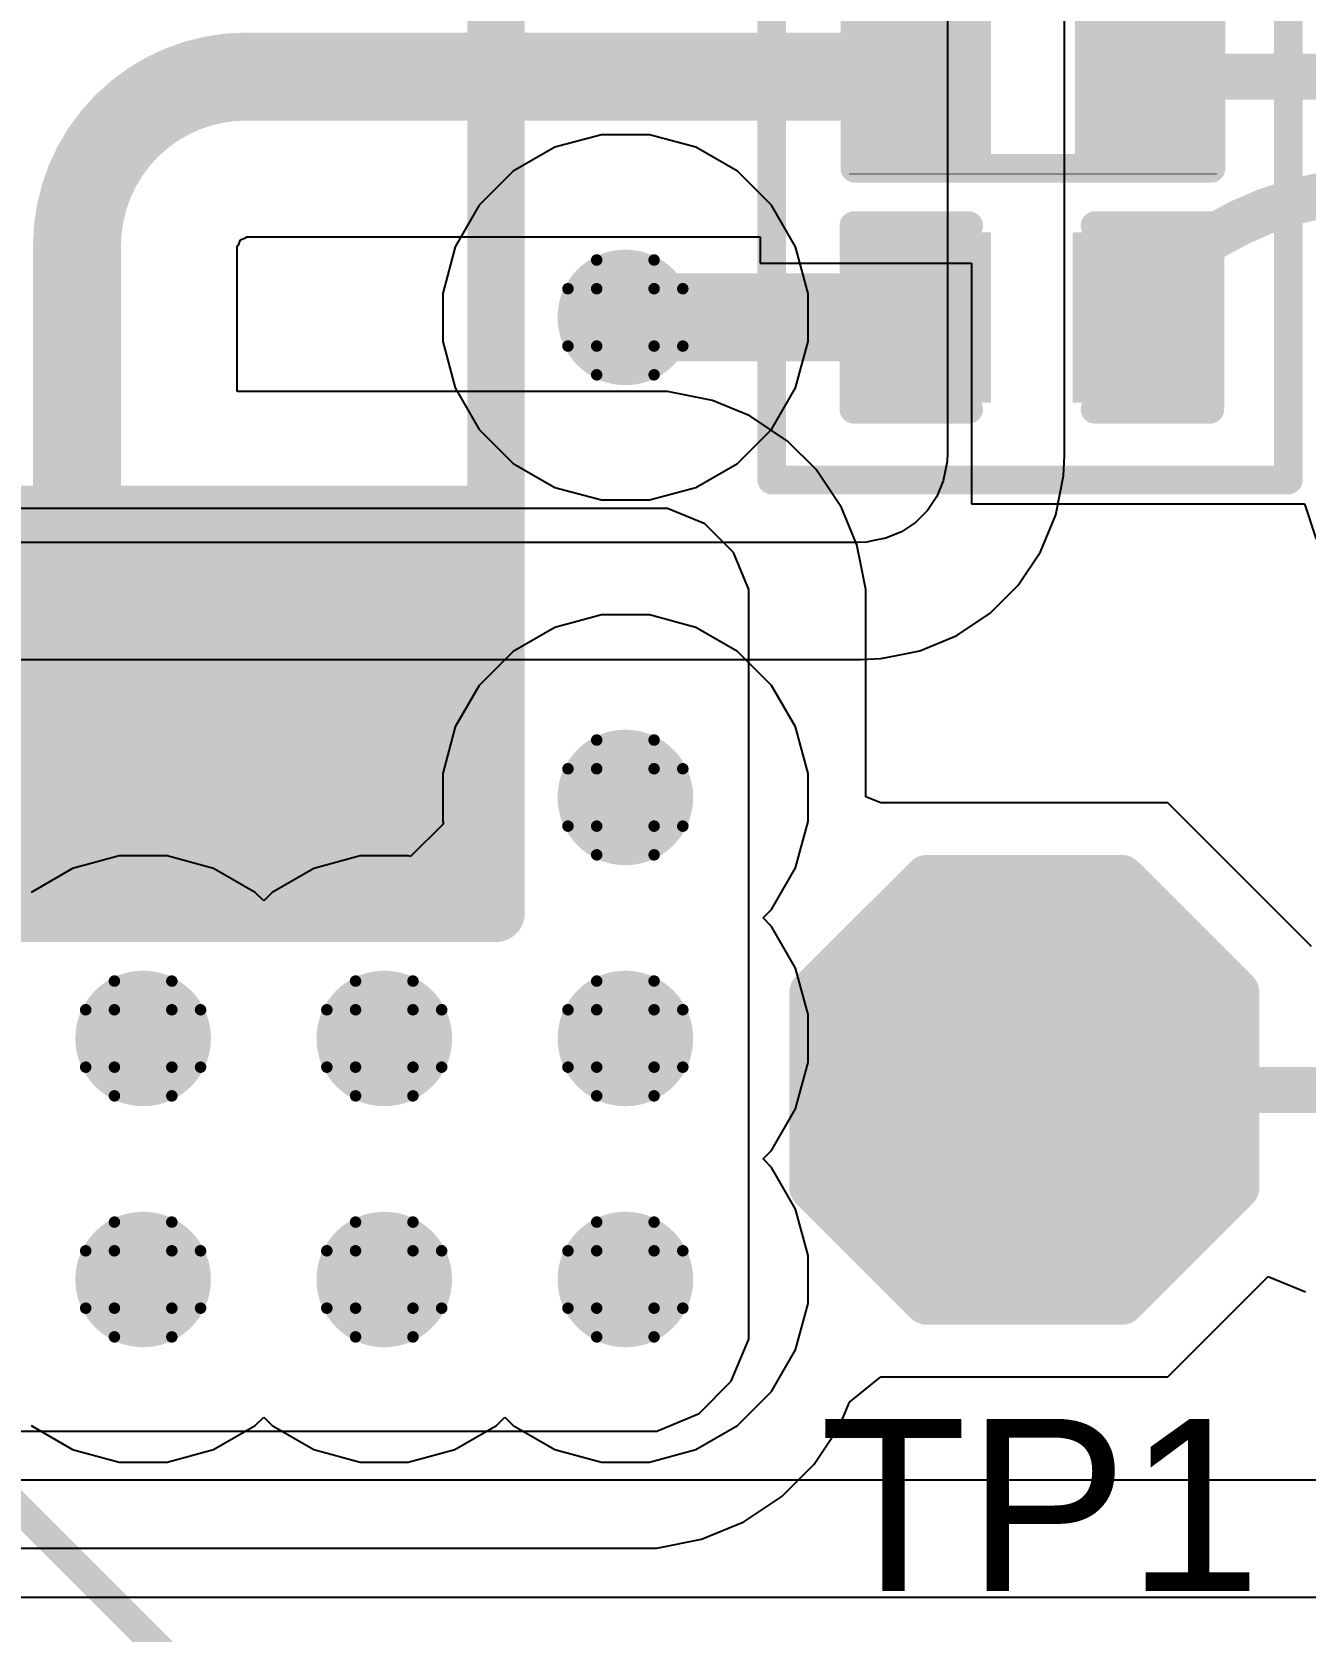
# Model space of a CAD drawing. Header units: inches. Extents: x -18 to 202, y -11 to 119.
# Drawn here: x 29.85 to 35.48, y 15.51 to 22.59 of the extents above; entities that cross this region are included whole.
import ezdxf

# ---------------------------------------------------------------- set-up
doc = ezdxf.new("R2010")
doc.units = ezdxf.units.IN
for name, color, linetype in [('Board Outline', 216, 'Continuous'), ('Bottom Layer', 5, 'Continuous'), ('Drill Drawing', 1, 'Continuous'), ('Ground', 16, 'Continuous'), ('Power', 76, 'Continuous'), ('Top Layer', 1, 'Continuous'), ('Top Overlay', 2, 'Continuous'), ('Top Paste', 8, 'Continuous'), ('Top Solder', 216, 'Continuous'), ('Via Holes', 16, 'Continuous')]:
    doc.layers.add(name, color=color, linetype=linetype)
doc.styles.add('Arial', font='', dxfattribs={"height": 0.2})
doc.styles.get('Arial').set_extended_font_data('Arial')

# ---------------------------------------------------------------- blocks, each defined once
blk = doc.blocks.new('T__________16')
at = {"layer": 'Top Layer'}
blk.add_hatch(color=1, dxfattribs=at).paths.add_polyline_path([(0.3809999999999999, 0.7619999999999999), (-0.3809999999999999, 0.7619999999999999), (-0.7619999999999999, 0.3809999999999999), (-0.7619999999999999, -0.3809999999999999), (-0.3809999999999999, -0.7619999999999999), (0.3809999999999999, -0.7619999999999999), (0.7619999999999999, -0.3809999999999999), (0.7619999999999999, 0.3809999999999999)])
at = {"layer": 'Top Paste'}
blk.add_hatch(color=8, dxfattribs=at).paths.add_polyline_path([(0.3809999999999999, 0.7619999999999999), (-0.3809999999999999, 0.7619999999999999), (-0.7619999999999999, 0.3809999999999999), (-0.7619999999999999, -0.3809999999999999), (-0.3809999999999999, -0.7619999999999999), (0.3809999999999999, -0.7619999999999999), (0.7619999999999999, -0.3809999999999999), (0.7619999999999999, 0.3809999999999999)])
at = {"layer": 'Top Solder'}
blk.add_hatch(color=216, dxfattribs=at).paths.add_polyline_path([(0.4318, 0.8636), (-0.4318, 0.8636), (-0.8636, 0.4318), (-0.8636, -0.4318), (-0.4318, -0.8636), (0.4318, -0.8636), (0.8636, -0.4318), (0.8636, 0.4318)])
at = {"layer": 'Top Overlay', "const_width": 0.1999996}
for points in [[(-0.43180254, 0.9397999999999999), (-0.9397999999999999, 0.4318)], [(-0.43180254, 0.9397999999999999), (0.4318, 0.9397999999999999)], [(0.4318, 0.9397999999999999), (0.93979746, 0.4318)], [(-0.9397999999999999, 0.4318), (-0.9397999999999999, -0.43180254)], [(0.93979746, 0.4318), (0.93979746, -0.43180254)], [(-0.9397999999999999, -0.43180254), (-0.43180254, -0.9397999999999999)], [(0.93979746, -0.43180254), (0.4318, -0.9397999999999999)], [(-0.43180254, -0.9397999999999999), (0.4318, -0.9397999999999999)]]:
    blk.add_lwpolyline(points, dxfattribs=at)
at = {"layer": 'Top Overlay', "const_width": 0.0999998}
for points in [[(-0.4818024399999999, 0.9397999999999999, 1), (-0.38180264, 0.9397999999999999, 1)], [(-0.4818024399999999, 0.9397999999999999, 1), (-0.38180264, 0.9397999999999999, 1)], [(0.3818001, 0.9397999999999999, 1), (0.4817998999999999, 0.9397999999999999, 1)], [(0.3818001, 0.9397999999999999, 1), (0.4817998999999999, 0.9397999999999999, 1)], [(-0.9897999000000001, 0.4318, 1), (-0.8898001, 0.4318, 1)], [(-0.9897999000000001, 0.4318, 1), (-0.8898001, 0.4318, 1)], [(0.8897975599999999, 0.4318, 1), (0.98979736, 0.4318, 1)], [(0.8897975599999999, 0.4318, 1), (0.98979736, 0.4318, 1)], [(-0.9897999000000001, -0.43180254, 1), (-0.8898001, -0.43180254, 1)], [(-0.9897999000000001, -0.43180254, 1), (-0.8898001, -0.43180254, 1)], [(0.8897975599999999, -0.43180254, 1), (0.98979736, -0.43180254, 1)], [(0.8897975599999999, -0.43180254, 1), (0.98979736, -0.43180254, 1)], [(-0.4818024399999999, -0.9397999999999999, 1), (-0.38180264, -0.9397999999999999, 1)], [(-0.4818024399999999, -0.9397999999999999, 1), (-0.38180264, -0.9397999999999999, 1)], [(0.3818001, -0.9397999999999999, 1), (0.4817998999999999, -0.9397999999999999, 1)], [(0.3818001, -0.9397999999999999, 1), (0.4817998999999999, -0.9397999999999999, 1)]]:
    blk.add_lwpolyline(points, format="xyb", close=True, dxfattribs=at)
blk = doc.blocks.new('R___0402_44')
at = {"layer": 'Top Layer'}
for points in [[(-0.6985, -0.3175), (-0.6985, 0.3175), (-0.2412999999999999, 0.3175), (-0.2413, -0.3175)], [(0.24130254, -0.3175), (0.24130254, 0.3175), (0.6985025399999999, 0.3175), (0.6985025399999999, -0.3175)]]:
    blk.add_hatch(color=1, dxfattribs=at).paths.add_polyline_path(points)
at = {"layer": 'Top Paste'}
for points in [[(-0.6985, -0.3175), (-0.6985, 0.3175), (-0.2412999999999999, 0.3175), (-0.2413, -0.3175)], [(0.24130254, -0.3175), (0.24130254, 0.3175), (0.6985025399999999, 0.3175), (0.6985025399999999, -0.3175)]]:
    blk.add_hatch(color=8, dxfattribs=at).paths.add_polyline_path(points)
at = {"layer": 'Top Solder'}
for points in [[(-0.75350116, -0.37250116), (-0.75350116, 0.37250116), (-0.1862988399999999, 0.37250116), (-0.18629884, -0.37250116)], [(0.18630138, -0.37250116), (0.18630138, 0.37250116), (0.7535037, 0.37250116), (0.7535037, -0.37250116)]]:
    blk.add_hatch(color=216, dxfattribs=at).paths.add_polyline_path(points)
at = {"layer": 'Top Overlay'}
for points, const_width in [([(-0.78740254, 0.40640254), (-0.7874, -0.4064)], 0.127), ([(-0.78740254, 0.40640254), (0.7874, 0.4064)], 0.127), ([(0.7874, -0.4064), (0.7874, 0.4064)], 0.127), ([(-0.7874, -0.4064), (0.7874, -0.4064)], 0.127), ([(-0.8127974599999999, -0.4318), (0.8128, -0.4318)], 0.0032258)]:
    blk.add_lwpolyline(points, dxfattribs=dict(at, const_width=const_width))
for points, const_width in [([(-0.8191525399999998, 0.40640254, 1), (-0.75565254, 0.40640254, 1)], 0.0635), ([(-0.8191525399999998, 0.40640254, 1), (-0.75565254, 0.40640254, 1)], 0.0635), ([(0.7556499999999999, 0.4064, 1), (0.8191499999999999, 0.4064, 1)], 0.0635), ([(0.7556499999999999, 0.4064, 1), (0.8191499999999999, 0.4064, 1)], 0.0635), ([(-0.8191499999999999, -0.4064, 1), (-0.7556499999999999, -0.4064, 1)], 0.0635), ([(-0.8191499999999999, -0.4064, 1), (-0.7556499999999999, -0.4064, 1)], 0.0635), ([(0.7556499999999999, -0.4064, 1), (0.8191499999999999, -0.4064, 1)], 0.0635), ([(0.7556499999999999, -0.4064, 1), (0.8191499999999999, -0.4064, 1)], 0.0635), ([(-0.8136026399999999, -0.4318, 1), (-0.81199228, -0.4318, 1)], 0.0016129), ([(0.8119948199999999, -0.4318, 1), (0.81360518, -0.4318, 1)], 0.0016129)]:
    blk.add_lwpolyline(points, format="xyb", close=True, dxfattribs=dict(at, const_width=const_width))
blk = doc.blocks.new('RES_2512_45')
at = {"layer": 'Top Layer'}
blk.add_hatch(color=1, dxfattribs=at).paths.add_polyline_path([(-4.04999825, 1.70000041), (-2.44999891, 1.70000041), (-2.44999891, -1.70000041), (-4.04999825, -1.70000041)])
at = {"layer": 'Top Paste'}
blk.add_hatch(color=8, dxfattribs=at).paths.add_polyline_path([(-4.04999825, 1.70000041), (-2.44999891, 1.70000041), (-2.44999891, -1.70000041), (-4.04999825, -1.70000041)])
at = {"layer": 'Top Solder'}
blk.add_hatch(color=216, dxfattribs=at).paths.add_polyline_path([(-4.15159825, 1.80160041), (-2.34839891, 1.80160041), (-2.34839891, -1.80160041), (-4.15159825, -1.80160041)])
at = {"layer": 'Top Overlay', "const_width": 0.254}
for points in [[(-4.2418, 1.8542), (-4.2418, -1.8542)], [(-4.2418, -1.8542), (4.236557439999999, -1.8542)]]:
    blk.add_lwpolyline(points, dxfattribs=at)
at = {"layer": 'Top Overlay', "const_width": 0.127}
blk.add_lwpolyline([(-4.3053, -1.8542, 1), (-4.1783, -1.8542, 1)], format="xyb", close=True, dxfattribs=at)
blk.add_lwpolyline([(-4.3053, -1.8542, 1), (-4.1783, -1.8542, 1)], format="xyb", close=True, dxfattribs=at)
blk = doc.blocks.new('C___0402_93')
at = {"layer": 'Top Layer'}
for points in [[(-0.6985, -0.3175), (-0.6985, 0.3175), (-0.2412999999999999, 0.3175), (-0.2413, -0.3175)], [(0.2412999999999999, -0.3175), (0.2413, 0.3175), (0.6985, 0.3175), (0.6985, -0.3175)]]:
    blk.add_hatch(color=1, dxfattribs=at).paths.add_polyline_path(points)
at = {"layer": 'Top Paste'}
for points in [[(-0.6985, -0.3175), (-0.6985, 0.3175), (-0.2412999999999999, 0.3175), (-0.2413, -0.3175)], [(0.2412999999999999, -0.3175), (0.2413, 0.3175), (0.6985, 0.3175), (0.6985, -0.3175)]]:
    blk.add_hatch(color=8, dxfattribs=at).paths.add_polyline_path(points)
at = {"layer": 'Top Solder'}
for points in [[(-0.7584998799999999, -0.37749988), (-0.7584998799999999, 0.37749988), (-0.18130012, 0.37749988), (-0.18130012, -0.37749988)], [(0.18130012, -0.37749988), (0.18130012, 0.37749988), (0.7584998799999999, 0.37749988), (0.7584998799999999, -0.37749988)]]:
    blk.add_hatch(color=216, dxfattribs=at).paths.add_polyline_path(points)
at = {"layer": 'Top Overlay', "const_width": 0.127}
for points in [[(-0.7874, -0.4064), (-0.7874, 0.4064)], [(-0.7874, 0.4064), (-0.2794, 0.4064)], [(0.2794, 0.4064), (0.7874, 0.4064)], [(0.7874, -0.4064), (0.7874, 0.4064)], [(-0.7874, -0.4064), (-0.2794, -0.4064)], [(0.2794, -0.4064), (0.7874, -0.4064)]]:
    blk.add_lwpolyline(points, dxfattribs=at)
at = {"layer": 'Top Overlay', "const_width": 0.0635}
for points in [[(-0.8191499999999999, 0.4064, 1), (-0.7556499999999999, 0.4064, 1)], [(-0.8191499999999999, 0.4064, 1), (-0.7556499999999999, 0.4064, 1)], [(-0.31115, 0.4064, 1), (-0.24765, 0.4064, 1)], [(0.24765, 0.4064, 1), (0.31115, 0.4064, 1)], [(0.7556499999999999, 0.4064, 1), (0.8191499999999999, 0.4064, 1)], [(0.7556499999999999, 0.4064, 1), (0.8191499999999999, 0.4064, 1)], [(-0.8191499999999999, -0.4064, 1), (-0.7556499999999999, -0.4064, 1)], [(-0.8191499999999999, -0.4064, 1), (-0.7556499999999999, -0.4064, 1)], [(-0.31115, -0.4064, 1), (-0.24765, -0.4064, 1)], [(0.24765, -0.4064, 1), (0.31115, -0.4064, 1)], [(0.7556499999999999, -0.4064, 1), (0.8191499999999999, -0.4064, 1)], [(0.7556499999999999, -0.4064, 1), (0.8191499999999999, -0.4064, 1)]]:
    blk.add_lwpolyline(points, format="xyb", close=True, dxfattribs=at)
blk = doc.blocks.new('UWD_470_F_10__D___101')
at = {"layer": 'Top Overlay', "const_width": 0.127}
blk.add_lwpolyline([(-3.606802539999999, -5.206999999999999), (-5.1816, -3.6322)], dxfattribs=at)

msp = doc.modelspace()

# ---------------------------------------------------------------- hatches: boundary and pattern name
at = {"layer": 'Bottom Layer'}
h = msp.add_hatch(color=5, dxfattribs=at)
edge = h.paths.add_edge_path()
edge.add_arc((32.47407526, 21.3260813), 0.2999994, 0, 360)
h = msp.add_hatch(color=5, dxfattribs=at)
edge = h.paths.add_edge_path()
edge.add_arc((32.47407526, 19.20133828), 0.2999994, 0, 360)
h = msp.add_hatch(color=5, dxfattribs=at)
edge = h.paths.add_edge_path()
edge.add_arc((30.34047526, 18.13453828), 0.2999994, 0, 360)
h = msp.add_hatch(color=5, dxfattribs=at)
edge = h.paths.add_edge_path()
edge.add_arc((31.40727526, 18.13453828), 0.2999994, 0, 360)
h = msp.add_hatch(color=5, dxfattribs=at)
edge = h.paths.add_edge_path()
edge.add_arc((32.47407526, 18.13453828), 0.2999994, 0, 360)
h = msp.add_hatch(color=5, dxfattribs=at)
edge = h.paths.add_edge_path()
edge.add_arc((30.34047526, 17.06773828), 0.2999994, 0, 360)
h = msp.add_hatch(color=5, dxfattribs=at)
edge = h.paths.add_edge_path()
edge.add_arc((31.40727526, 17.06773828), 0.2999994, 0, 360)
h = msp.add_hatch(color=5, dxfattribs=at)
edge = h.paths.add_edge_path()
edge.add_arc((32.47407526, 17.06773828), 0.2999994, 0, 360)
at = {"layer": 'Ground'}
h = msp.add_hatch(color=16, dxfattribs=at)
edge = h.paths.add_edge_path()
edge.add_arc((32.47407526, 21.3260813), 0.2999994, 0, 360)
h = msp.add_hatch(color=16, dxfattribs=at)
edge = h.paths.add_edge_path()
edge.add_arc((32.47407526, 19.20133828), 0.2999994, 0, 360)
h = msp.add_hatch(color=16, dxfattribs=at)
edge = h.paths.add_edge_path()
edge.add_arc((30.34047526, 18.13453828), 0.2999994, 0, 360)
h = msp.add_hatch(color=16, dxfattribs=at)
edge = h.paths.add_edge_path()
edge.add_arc((31.40727526, 18.13453828), 0.2999994, 0, 360)
h = msp.add_hatch(color=16, dxfattribs=at)
edge = h.paths.add_edge_path()
edge.add_arc((32.47407526, 18.13453828), 0.2999994, 0, 360)
h = msp.add_hatch(color=16, dxfattribs=at)
edge = h.paths.add_edge_path()
edge.add_arc((30.34047526, 17.06773828), 0.2999994, 0, 360)
h = msp.add_hatch(color=16, dxfattribs=at)
edge = h.paths.add_edge_path()
edge.add_arc((31.40727526, 17.06773828), 0.2999994, 0, 360)
h = msp.add_hatch(color=16, dxfattribs=at)
edge = h.paths.add_edge_path()
edge.add_arc((32.47407526, 17.06773828), 0.2999994, 0, 360)
at = {"layer": 'Power'}
h = msp.add_hatch(color=76, dxfattribs=at)
edge = h.paths.add_edge_path()
edge.add_arc((32.47407526, 21.3260813), 0.2999994, 0, 360)
h = msp.add_hatch(color=76, dxfattribs=at)
edge = h.paths.add_edge_path()
edge.add_arc((32.47407526, 19.20133828), 0.2999994, 0, 360)
h = msp.add_hatch(color=76, dxfattribs=at)
edge = h.paths.add_edge_path()
edge.add_arc((30.34047526, 18.13453828), 0.2999994, 0, 360)
h = msp.add_hatch(color=76, dxfattribs=at)
edge = h.paths.add_edge_path()
edge.add_arc((31.40727526, 18.13453828), 0.2999994, 0, 360)
h = msp.add_hatch(color=76, dxfattribs=at)
edge = h.paths.add_edge_path()
edge.add_arc((32.47407526, 18.13453828), 0.2999994, 0, 360)
h = msp.add_hatch(color=76, dxfattribs=at)
edge = h.paths.add_edge_path()
edge.add_arc((30.34047526, 17.06773828), 0.2999994, 0, 360)
h = msp.add_hatch(color=76, dxfattribs=at)
edge = h.paths.add_edge_path()
edge.add_arc((31.40727526, 17.06773828), 0.2999994, 0, 360)
h = msp.add_hatch(color=76, dxfattribs=at)
edge = h.paths.add_edge_path()
edge.add_arc((32.47407526, 17.06773828), 0.2999994, 0, 360)
at = {"layer": 'Top Layer'}
h = msp.add_hatch(color=1, dxfattribs=at)
edge = h.paths.add_edge_path()
edge.add_arc((32.47407526, 21.3260813), 0.2999994, 0, 360)
h = msp.add_hatch(color=1, dxfattribs=at)
edge = h.paths.add_edge_path()
edge.add_arc((32.47407526, 19.20133828), 0.2999994, 0, 360)
h = msp.add_hatch(color=1, dxfattribs=at)
edge = h.paths.add_edge_path()
edge.add_arc((30.34047526, 18.13453828), 0.2999994, 0, 360)
h = msp.add_hatch(color=1, dxfattribs=at)
edge = h.paths.add_edge_path()
edge.add_arc((31.40727526, 18.13453828), 0.2999994, 0, 360)
h = msp.add_hatch(color=1, dxfattribs=at)
edge = h.paths.add_edge_path()
edge.add_arc((32.47407526, 18.13453828), 0.2999994, 0, 360)
h = msp.add_hatch(color=1, dxfattribs=at)
edge = h.paths.add_edge_path()
edge.add_arc((30.34047526, 17.06773828), 0.2999994, 0, 360)
h = msp.add_hatch(color=1, dxfattribs=at)
edge = h.paths.add_edge_path()
edge.add_arc((31.40727526, 17.06773828), 0.2999994, 0, 360)
h = msp.add_hatch(color=1, dxfattribs=at)
edge = h.paths.add_edge_path()
edge.add_arc((32.47407526, 17.06773828), 0.2999994, 0, 360)
at = {"layer": 'Via Holes'}
h = msp.add_hatch(color=7, dxfattribs=at)
edge = h.paths.add_edge_path()
edge.add_arc((32.47407526, 21.3260813), 0.1499997, 0, 360)
h = msp.add_hatch(color=7, dxfattribs=at)
edge = h.paths.add_edge_path()
edge.add_arc((32.47407526, 19.20133828), 0.1499997, 0, 360)
h = msp.add_hatch(color=7, dxfattribs=at)
edge = h.paths.add_edge_path()
edge.add_arc((30.34047526, 18.13453828), 0.1499997, 0, 360)
h = msp.add_hatch(color=7, dxfattribs=at)
edge = h.paths.add_edge_path()
edge.add_arc((31.40727526, 18.13453828), 0.1499997, 0, 360)
h = msp.add_hatch(color=7, dxfattribs=at)
edge = h.paths.add_edge_path()
edge.add_arc((32.47407526, 18.13453828), 0.1499997, 0, 360)
h = msp.add_hatch(color=7, dxfattribs=at)
edge = h.paths.add_edge_path()
edge.add_arc((30.34047526, 17.06773828), 0.1499997, 0, 360)
h = msp.add_hatch(color=7, dxfattribs=at)
edge = h.paths.add_edge_path()
edge.add_arc((31.40727526, 17.06773828), 0.1499997, 0, 360)
h = msp.add_hatch(color=7, dxfattribs=at)
edge = h.paths.add_edge_path()
edge.add_arc((32.47407526, 17.06773828), 0.1499997, 0, 360)

# ---------------------------------------------------------------- linework, layer by layer
at = {"layer": 'Board Outline', "const_width": 0.254}
msp.add_lwpolyline([(44.2298709, 62.30989315999999, -3.535496147403243), (7.564747379999999, 62.28912103999999)], format="xyb", dxfattribs=at)
at = {"layer": 'Bottom Layer'}
for p, q in [((32.36770006, 22.1340807), (32.16219882, 22.07901604)), ((32.58045046, 22.1340807), (32.36770006, 22.1340807)), ((32.7859517, 22.07901604), (32.58045046, 22.1340807)), ((32.16219882, 22.07901604), (31.9779523, 21.97264084)), ((32.97019821999999, 21.97264084), (32.7859517, 22.07901604)), ((31.9779523, 21.97264084), (31.82751572, 21.82220426)), ((33.1206348, 21.82220426), (32.97019821999999, 21.97264084)), ((31.82751572, 21.82220426), (31.72114052, 21.63795774)), ((33.22700999999999, 21.63795774), (33.1206348, 21.82220426)), ((31.72114052, 21.63795774), (31.66607586, 21.4324565)), ((33.28207466, 21.4324565), (33.22700999999999, 21.63795774)), ((31.66607586, 21.4324565), (31.66607586, 21.2197061)), ((33.28207466, 21.2197061), (33.28207466, 21.4324565)), ((31.66607586, 21.2197061), (31.72114052, 21.01420486)), ((33.22700999999999, 21.01420486), (33.28207466, 21.2197061)), ((31.72114052, 21.01420486), (31.82751572, 20.82995834)), ((33.1206348, 20.82995834), (33.22700999999999, 21.01420486)), ((31.82751572, 20.82995834), (31.9779523, 20.67952176)), ((32.97019821999999, 20.67952176), (33.1206348, 20.82995834)), ((31.9779523, 20.67952176), (32.16219882, 20.57314656)), ((32.7859517, 20.57314656), (32.97019821999999, 20.67952176)), ((32.16219882, 20.57314656), (32.36770006, 20.5180819)), ((32.58045046, 20.5180819), (32.7859517, 20.57314656)), ((32.36770006, 20.5180819), (32.58045046, 20.5180819)), ((40.56780812, 16.1798), (27.88043954, 16.1798)), ((27.88043954, 15.66184828), (40.56780812, 15.66184828))]:
    msp.add_line(p, q, dxfattribs=at)
at = {"layer": 'Drill Drawing', "const_width": 0.0508}
for points in [[(32.34707526, 21.4530813), (32.34707526, 21.5800813)], [(32.34707526, 21.5800813), (32.60107525999999, 21.5800813)], [(32.60107525999999, 21.4530813), (32.60107525999999, 21.5800813)], [(32.22007526, 21.1990813), (32.22007526, 21.4530813)], [(32.22007526, 21.4530813), (32.34707526, 21.4530813)], [(32.60107525999999, 21.4530813), (32.72807526, 21.4530813)], [(32.72807526, 21.1990813), (32.72807526, 21.4530813)], [(32.22007526, 21.1990813), (32.34707526, 21.1990813)], [(32.34707526, 21.0720813), (32.34707526, 21.1990813)], [(32.60107525999999, 21.1990813), (32.72807526, 21.1990813)], [(32.60107525999999, 21.0720813), (32.60107525999999, 21.1990813)], [(32.34707526, 21.0720813), (32.60107525999999, 21.0720813)], [(32.34707526, 19.32833828), (32.34707526, 19.45533828)], [(32.34707526, 19.45533828), (32.60107525999999, 19.45533828)], [(32.60107525999999, 19.32833828), (32.60107525999999, 19.45533828)], [(32.22007526, 19.07433828), (32.22007526, 19.32833828)], [(32.22007526, 19.32833828), (32.34707526, 19.32833828)], [(32.60107525999999, 19.32833828), (32.72807526, 19.32833828)], [(32.72807526, 19.07433828), (32.72807526, 19.32833828)], [(32.22007526, 19.07433828), (32.34707526, 19.07433828)], [(32.34707526, 18.94733828), (32.34707526, 19.07433828)], [(32.60107525999999, 19.07433828), (32.72807526, 19.07433828)], [(32.60107525999999, 18.94733828), (32.60107525999999, 19.07433828)], [(32.34707526, 18.94733828), (32.60107525999999, 18.94733828)], [(30.21347526, 18.26153828), (30.21347526, 18.38853828)], [(30.21347526, 18.38853828), (30.46747526, 18.38853828)], [(30.46747526, 18.26153828), (30.46747526, 18.38853828)], [(31.28027526, 18.26153828), (31.28027526, 18.38853828)], [(31.28027526, 18.38853828), (31.53427526, 18.38853828)], [(31.53427526, 18.26153828), (31.53427526, 18.38853828)], [(32.34707526, 18.26153828), (32.34707526, 18.38853828)], [(32.34707526, 18.38853828), (32.60107525999999, 18.38853828)], [(32.60107525999999, 18.26153828), (32.60107525999999, 18.38853828)], [(30.08647526, 18.00753828), (30.08647526, 18.26153828)], [(30.08647526, 18.26153828), (30.21347526, 18.26153828)], [(30.46747526, 18.26153828), (30.59447526, 18.26153828)], [(30.59447526, 18.00753828), (30.59447526, 18.26153828)], [(31.15327526, 18.00753828), (31.15327526, 18.26153828)], [(31.15327526, 18.26153828), (31.28027526, 18.26153828)], [(31.53427526, 18.26153828), (31.66127526, 18.26153828)], [(31.66127526, 18.00753828), (31.66127526, 18.26153828)], [(32.22007526, 18.00753828), (32.22007526, 18.26153828)], [(32.22007526, 18.26153828), (32.34707526, 18.26153828)], [(32.60107525999999, 18.26153828), (32.72807526, 18.26153828)], [(32.72807526, 18.00753828), (32.72807526, 18.26153828)], [(30.08647526, 18.00753828), (30.21347526, 18.00753828)], [(30.21347526, 17.88053828), (30.21347526, 18.00753828)], [(30.46747526, 18.00753828), (30.59447526, 18.00753828)], [(30.46747526, 17.88053828), (30.46747526, 18.00753828)], [(31.15327526, 18.00753828), (31.28027526, 18.00753828)], [(31.28027526, 17.88053828), (31.28027526, 18.00753828)], [(31.53427526, 18.00753828), (31.66127526, 18.00753828)], [(31.53427526, 17.88053828), (31.53427526, 18.00753828)], [(32.22007526, 18.00753828), (32.34707526, 18.00753828)], [(32.34707526, 17.88053828), (32.34707526, 18.00753828)], [(32.60107525999999, 18.00753828), (32.72807526, 18.00753828)], [(32.60107525999999, 17.88053828), (32.60107525999999, 18.00753828)], [(30.21347526, 17.88053828), (30.46747526, 17.88053828)], [(31.28027526, 17.88053828), (31.53427526, 17.88053828)], [(32.34707526, 17.88053828), (32.60107525999999, 17.88053828)], [(30.21347526, 17.19473828), (30.21347526, 17.32173828)], [(30.21347526, 17.32173828), (30.46747526, 17.32173828)], [(30.46747526, 17.19473828), (30.46747526, 17.32173828)], [(31.28027526, 17.19473828), (31.28027526, 17.32173828)], [(31.28027526, 17.32173828), (31.53427526, 17.32173828)], [(31.53427526, 17.19473828), (31.53427526, 17.32173828)], [(32.34707526, 17.19473828), (32.34707526, 17.32173828)], [(32.34707526, 17.32173828), (32.60107525999999, 17.32173828)], [(32.60107525999999, 17.19473828), (32.60107525999999, 17.32173828)], [(30.08647526, 16.94073828), (30.08647526, 17.19473828)], [(30.08647526, 17.19473828), (30.21347526, 17.19473828)], [(30.46747526, 17.19473828), (30.59447526, 17.19473828)], [(30.59447526, 16.94073828), (30.59447526, 17.19473828)], [(31.15327526, 16.94073828), (31.15327526, 17.19473828)], [(31.15327526, 17.19473828), (31.28027526, 17.19473828)], [(31.53427526, 17.19473828), (31.66127526, 17.19473828)], [(31.66127526, 16.94073828), (31.66127526, 17.19473828)], [(32.22007526, 16.94073828), (32.22007526, 17.19473828)], [(32.22007526, 17.19473828), (32.34707526, 17.19473828)], [(32.60107525999999, 17.19473828), (32.72807526, 17.19473828)], [(32.72807526, 16.94073828), (32.72807526, 17.19473828)], [(30.08647526, 16.94073828), (30.21347526, 16.94073828)], [(30.21347526, 16.81373828), (30.21347526, 16.94073828)], [(30.46747526, 16.94073828), (30.59447526, 16.94073828)], [(30.46747526, 16.81373828), (30.46747526, 16.94073828)], [(31.15327526, 16.94073828), (31.28027526, 16.94073828)], [(31.28027526, 16.81373828), (31.28027526, 16.94073828)], [(31.53427526, 16.94073828), (31.66127526, 16.94073828)], [(31.53427526, 16.81373828), (31.53427526, 16.94073828)], [(32.22007526, 16.94073828), (32.34707526, 16.94073828)], [(32.34707526, 16.81373828), (32.34707526, 16.94073828)], [(32.60107525999999, 16.94073828), (32.72807526, 16.94073828)], [(32.60107525999999, 16.81373828), (32.60107525999999, 16.94073828)], [(30.21347526, 16.81373828), (30.46747526, 16.81373828)], [(31.28027526, 16.81373828), (31.53427526, 16.81373828)], [(32.34707526, 16.81373828), (32.60107525999999, 16.81373828)]]:
    msp.add_lwpolyline(points, dxfattribs=at)
at = {"layer": 'Drill Drawing', "const_width": 0.0254}
for points in [[(32.33437525999999, 21.5800813, 1), (32.35977526, 21.5800813, 1)], [(32.33437525999999, 21.5800813, 1), (32.35977526, 21.5800813, 1)], [(32.58837526, 21.5800813, 1), (32.61377526, 21.5800813, 1)], [(32.58837526, 21.5800813, 1), (32.61377526, 21.5800813, 1)], [(32.20737526, 21.4530813, 1), (32.23277526, 21.4530813, 1)], [(32.20737526, 21.4530813, 1), (32.23277526, 21.4530813, 1)], [(32.33437525999999, 21.4530813, 1), (32.35977526, 21.4530813, 1)], [(32.33437525999999, 21.4530813, 1), (32.35977526, 21.4530813, 1)], [(32.58837526, 21.4530813, 1), (32.61377526, 21.4530813, 1)], [(32.58837526, 21.4530813, 1), (32.61377526, 21.4530813, 1)], [(32.71537526, 21.4530813, 1), (32.74077526, 21.4530813, 1)], [(32.71537526, 21.4530813, 1), (32.74077526, 21.4530813, 1)], [(32.20737526, 21.1990813, 1), (32.23277526, 21.1990813, 1)], [(32.20737526, 21.1990813, 1), (32.23277526, 21.1990813, 1)], [(32.33437525999999, 21.1990813, 1), (32.35977526, 21.1990813, 1)], [(32.33437525999999, 21.1990813, 1), (32.35977526, 21.1990813, 1)], [(32.58837526, 21.1990813, 1), (32.61377526, 21.1990813, 1)], [(32.58837526, 21.1990813, 1), (32.61377526, 21.1990813, 1)], [(32.71537526, 21.1990813, 1), (32.74077526, 21.1990813, 1)], [(32.71537526, 21.1990813, 1), (32.74077526, 21.1990813, 1)], [(32.33437525999999, 21.0720813, 1), (32.35977526, 21.0720813, 1)], [(32.33437525999999, 21.0720813, 1), (32.35977526, 21.0720813, 1)], [(32.58837526, 21.0720813, 1), (32.61377526, 21.0720813, 1)], [(32.58837526, 21.0720813, 1), (32.61377526, 21.0720813, 1)], [(32.33437525999999, 19.45533828, 1), (32.35977526, 19.45533828, 1)], [(32.33437525999999, 19.45533828, 1), (32.35977526, 19.45533828, 1)], [(32.58837526, 19.45533828, 1), (32.61377526, 19.45533828, 1)], [(32.58837526, 19.45533828, 1), (32.61377526, 19.45533828, 1)], [(32.20737526, 19.32833828, 1), (32.23277526, 19.32833828, 1)], [(32.20737526, 19.32833828, 1), (32.23277526, 19.32833828, 1)], [(32.33437525999999, 19.32833828, 1), (32.35977526, 19.32833828, 1)], [(32.33437525999999, 19.32833828, 1), (32.35977526, 19.32833828, 1)], [(32.58837526, 19.32833828, 1), (32.61377526, 19.32833828, 1)], [(32.58837526, 19.32833828, 1), (32.61377526, 19.32833828, 1)], [(32.71537526, 19.32833828, 1), (32.74077526, 19.32833828, 1)], [(32.71537526, 19.32833828, 1), (32.74077526, 19.32833828, 1)], [(32.20737526, 19.07433828, 1), (32.23277526, 19.07433828, 1)], [(32.20737526, 19.07433828, 1), (32.23277526, 19.07433828, 1)], [(32.33437525999999, 19.07433828, 1), (32.35977526, 19.07433828, 1)], [(32.33437525999999, 19.07433828, 1), (32.35977526, 19.07433828, 1)], [(32.58837526, 19.07433828, 1), (32.61377526, 19.07433828, 1)], [(32.58837526, 19.07433828, 1), (32.61377526, 19.07433828, 1)], [(32.71537526, 19.07433828, 1), (32.74077526, 19.07433828, 1)], [(32.71537526, 19.07433828, 1), (32.74077526, 19.07433828, 1)], [(32.33437525999999, 18.94733828, 1), (32.35977526, 18.94733828, 1)], [(32.33437525999999, 18.94733828, 1), (32.35977526, 18.94733828, 1)], [(32.58837526, 18.94733828, 1), (32.61377526, 18.94733828, 1)], [(32.58837526, 18.94733828, 1), (32.61377526, 18.94733828, 1)], [(30.20077526, 18.38853828, 1), (30.22617526, 18.38853828, 1)], [(30.20077526, 18.38853828, 1), (30.22617526, 18.38853828, 1)], [(30.45477526, 18.38853828, 1), (30.48017526, 18.38853828, 1)], [(30.45477526, 18.38853828, 1), (30.48017526, 18.38853828, 1)], [(31.26757526, 18.38853828, 1), (31.29297526, 18.38853828, 1)], [(31.26757526, 18.38853828, 1), (31.29297526, 18.38853828, 1)], [(31.52157526, 18.38853828, 1), (31.54697526, 18.38853828, 1)], [(31.52157526, 18.38853828, 1), (31.54697526, 18.38853828, 1)], [(32.33437525999999, 18.38853828, 1), (32.35977526, 18.38853828, 1)], [(32.33437525999999, 18.38853828, 1), (32.35977526, 18.38853828, 1)], [(32.58837526, 18.38853828, 1), (32.61377526, 18.38853828, 1)], [(32.58837526, 18.38853828, 1), (32.61377526, 18.38853828, 1)], [(30.07377526, 18.26153828, 1), (30.09917526, 18.26153828, 1)], [(30.07377526, 18.26153828, 1), (30.09917526, 18.26153828, 1)], [(30.20077526, 18.26153828, 1), (30.22617526, 18.26153828, 1)], [(30.20077526, 18.26153828, 1), (30.22617526, 18.26153828, 1)], [(30.45477526, 18.26153828, 1), (30.48017526, 18.26153828, 1)], [(30.45477526, 18.26153828, 1), (30.48017526, 18.26153828, 1)], [(30.58177526, 18.26153828, 1), (30.60717526, 18.26153828, 1)], [(30.58177526, 18.26153828, 1), (30.60717526, 18.26153828, 1)], [(31.14057526, 18.26153828, 1), (31.16597526, 18.26153828, 1)], [(31.14057526, 18.26153828, 1), (31.16597526, 18.26153828, 1)], [(31.26757526, 18.26153828, 1), (31.29297526, 18.26153828, 1)], [(31.26757526, 18.26153828, 1), (31.29297526, 18.26153828, 1)], [(31.52157526, 18.26153828, 1), (31.54697526, 18.26153828, 1)], [(31.52157526, 18.26153828, 1), (31.54697526, 18.26153828, 1)], [(31.64857526, 18.26153828, 1), (31.67397526, 18.26153828, 1)], [(31.64857526, 18.26153828, 1), (31.67397526, 18.26153828, 1)], [(32.20737526, 18.26153828, 1), (32.23277526, 18.26153828, 1)], [(32.20737526, 18.26153828, 1), (32.23277526, 18.26153828, 1)], [(32.33437525999999, 18.26153828, 1), (32.35977526, 18.26153828, 1)], [(32.33437525999999, 18.26153828, 1), (32.35977526, 18.26153828, 1)], [(32.58837526, 18.26153828, 1), (32.61377526, 18.26153828, 1)], [(32.58837526, 18.26153828, 1), (32.61377526, 18.26153828, 1)], [(32.71537526, 18.26153828, 1), (32.74077526, 18.26153828, 1)], [(32.71537526, 18.26153828, 1), (32.74077526, 18.26153828, 1)], [(30.07377526, 18.00753828, 1), (30.09917526, 18.00753828, 1)], [(30.07377526, 18.00753828, 1), (30.09917526, 18.00753828, 1)], [(30.20077526, 18.00753828, 1), (30.22617526, 18.00753828, 1)], [(30.20077526, 18.00753828, 1), (30.22617526, 18.00753828, 1)], [(30.45477526, 18.00753828, 1), (30.48017526, 18.00753828, 1)], [(30.45477526, 18.00753828, 1), (30.48017526, 18.00753828, 1)], [(30.58177526, 18.00753828, 1), (30.60717526, 18.00753828, 1)], [(30.58177526, 18.00753828, 1), (30.60717526, 18.00753828, 1)], [(31.14057526, 18.00753828, 1), (31.16597526, 18.00753828, 1)], [(31.14057526, 18.00753828, 1), (31.16597526, 18.00753828, 1)], [(31.26757526, 18.00753828, 1), (31.29297526, 18.00753828, 1)], [(31.26757526, 18.00753828, 1), (31.29297526, 18.00753828, 1)], [(31.52157526, 18.00753828, 1), (31.54697526, 18.00753828, 1)], [(31.52157526, 18.00753828, 1), (31.54697526, 18.00753828, 1)], [(31.64857526, 18.00753828, 1), (31.67397526, 18.00753828, 1)], [(31.64857526, 18.00753828, 1), (31.67397526, 18.00753828, 1)], [(32.20737526, 18.00753828, 1), (32.23277526, 18.00753828, 1)], [(32.20737526, 18.00753828, 1), (32.23277526, 18.00753828, 1)], [(32.33437525999999, 18.00753828, 1), (32.35977526, 18.00753828, 1)], [(32.33437525999999, 18.00753828, 1), (32.35977526, 18.00753828, 1)], [(32.58837526, 18.00753828, 1), (32.61377526, 18.00753828, 1)], [(32.58837526, 18.00753828, 1), (32.61377526, 18.00753828, 1)], [(32.71537526, 18.00753828, 1), (32.74077526, 18.00753828, 1)], [(32.71537526, 18.00753828, 1), (32.74077526, 18.00753828, 1)], [(30.20077526, 17.88053828, 1), (30.22617526, 17.88053828, 1)], [(30.20077526, 17.88053828, 1), (30.22617526, 17.88053828, 1)], [(30.45477526, 17.88053828, 1), (30.48017526, 17.88053828, 1)], [(30.45477526, 17.88053828, 1), (30.48017526, 17.88053828, 1)], [(31.26757526, 17.88053828, 1), (31.29297526, 17.88053828, 1)], [(31.26757526, 17.88053828, 1), (31.29297526, 17.88053828, 1)], [(31.52157526, 17.88053828, 1), (31.54697526, 17.88053828, 1)], [(31.52157526, 17.88053828, 1), (31.54697526, 17.88053828, 1)], [(32.33437525999999, 17.88053828, 1), (32.35977526, 17.88053828, 1)], [(32.33437525999999, 17.88053828, 1), (32.35977526, 17.88053828, 1)], [(32.58837526, 17.88053828, 1), (32.61377526, 17.88053828, 1)], [(32.58837526, 17.88053828, 1), (32.61377526, 17.88053828, 1)], [(30.20077526, 17.32173828, 1), (30.22617526, 17.32173828, 1)], [(30.20077526, 17.32173828, 1), (30.22617526, 17.32173828, 1)], [(30.45477526, 17.32173828, 1), (30.48017526, 17.32173828, 1)], [(30.45477526, 17.32173828, 1), (30.48017526, 17.32173828, 1)], [(31.26757526, 17.32173828, 1), (31.29297526, 17.32173828, 1)], [(31.26757526, 17.32173828, 1), (31.29297526, 17.32173828, 1)], [(31.52157526, 17.32173828, 1), (31.54697526, 17.32173828, 1)], [(31.52157526, 17.32173828, 1), (31.54697526, 17.32173828, 1)], [(32.33437525999999, 17.32173828, 1), (32.35977526, 17.32173828, 1)], [(32.33437525999999, 17.32173828, 1), (32.35977526, 17.32173828, 1)], [(32.58837526, 17.32173828, 1), (32.61377526, 17.32173828, 1)], [(32.58837526, 17.32173828, 1), (32.61377526, 17.32173828, 1)], [(30.07377526, 17.19473828, 1), (30.09917526, 17.19473828, 1)], [(30.07377526, 17.19473828, 1), (30.09917526, 17.19473828, 1)], [(30.20077526, 17.19473828, 1), (30.22617526, 17.19473828, 1)], [(30.20077526, 17.19473828, 1), (30.22617526, 17.19473828, 1)], [(30.45477526, 17.19473828, 1), (30.48017526, 17.19473828, 1)], [(30.45477526, 17.19473828, 1), (30.48017526, 17.19473828, 1)], [(30.58177526, 17.19473828, 1), (30.60717526, 17.19473828, 1)], [(30.58177526, 17.19473828, 1), (30.60717526, 17.19473828, 1)], [(31.14057526, 17.19473828, 1), (31.16597526, 17.19473828, 1)], [(31.14057526, 17.19473828, 1), (31.16597526, 17.19473828, 1)], [(31.26757526, 17.19473828, 1), (31.29297526, 17.19473828, 1)], [(31.26757526, 17.19473828, 1), (31.29297526, 17.19473828, 1)], [(31.52157526, 17.19473828, 1), (31.54697526, 17.19473828, 1)], [(31.52157526, 17.19473828, 1), (31.54697526, 17.19473828, 1)], [(31.64857526, 17.19473828, 1), (31.67397526, 17.19473828, 1)], [(31.64857526, 17.19473828, 1), (31.67397526, 17.19473828, 1)], [(32.20737526, 17.19473828, 1), (32.23277526, 17.19473828, 1)], [(32.20737526, 17.19473828, 1), (32.23277526, 17.19473828, 1)], [(32.33437525999999, 17.19473828, 1), (32.35977526, 17.19473828, 1)], [(32.33437525999999, 17.19473828, 1), (32.35977526, 17.19473828, 1)], [(32.58837526, 17.19473828, 1), (32.61377526, 17.19473828, 1)], [(32.58837526, 17.19473828, 1), (32.61377526, 17.19473828, 1)], [(32.71537526, 17.19473828, 1), (32.74077526, 17.19473828, 1)], [(32.71537526, 17.19473828, 1), (32.74077526, 17.19473828, 1)], [(30.07377526, 16.94073828, 1), (30.09917526, 16.94073828, 1)], [(30.07377526, 16.94073828, 1), (30.09917526, 16.94073828, 1)], [(30.20077526, 16.94073828, 1), (30.22617526, 16.94073828, 1)], [(30.20077526, 16.94073828, 1), (30.22617526, 16.94073828, 1)], [(30.45477526, 16.94073828, 1), (30.48017526, 16.94073828, 1)], [(30.45477526, 16.94073828, 1), (30.48017526, 16.94073828, 1)], [(30.58177526, 16.94073828, 1), (30.60717526, 16.94073828, 1)], [(30.58177526, 16.94073828, 1), (30.60717526, 16.94073828, 1)], [(31.14057526, 16.94073828, 1), (31.16597526, 16.94073828, 1)], [(31.14057526, 16.94073828, 1), (31.16597526, 16.94073828, 1)], [(31.26757526, 16.94073828, 1), (31.29297526, 16.94073828, 1)], [(31.26757526, 16.94073828, 1), (31.29297526, 16.94073828, 1)], [(31.52157526, 16.94073828, 1), (31.54697526, 16.94073828, 1)], [(31.52157526, 16.94073828, 1), (31.54697526, 16.94073828, 1)], [(31.64857526, 16.94073828, 1), (31.67397526, 16.94073828, 1)], [(31.64857526, 16.94073828, 1), (31.67397526, 16.94073828, 1)], [(32.20737526, 16.94073828, 1), (32.23277526, 16.94073828, 1)], [(32.20737526, 16.94073828, 1), (32.23277526, 16.94073828, 1)], [(32.33437525999999, 16.94073828, 1), (32.35977526, 16.94073828, 1)], [(32.33437525999999, 16.94073828, 1), (32.35977526, 16.94073828, 1)], [(32.58837526, 16.94073828, 1), (32.61377526, 16.94073828, 1)], [(32.58837526, 16.94073828, 1), (32.61377526, 16.94073828, 1)], [(32.71537526, 16.94073828, 1), (32.74077526, 16.94073828, 1)], [(32.71537526, 16.94073828, 1), (32.74077526, 16.94073828, 1)], [(30.20077526, 16.81373828, 1), (30.22617526, 16.81373828, 1)], [(30.20077526, 16.81373828, 1), (30.22617526, 16.81373828, 1)], [(30.45477526, 16.81373828, 1), (30.48017526, 16.81373828, 1)], [(30.45477526, 16.81373828, 1), (30.48017526, 16.81373828, 1)], [(31.26757526, 16.81373828, 1), (31.29297526, 16.81373828, 1)], [(31.26757526, 16.81373828, 1), (31.29297526, 16.81373828, 1)], [(31.52157526, 16.81373828, 1), (31.54697526, 16.81373828, 1)], [(31.52157526, 16.81373828, 1), (31.54697526, 16.81373828, 1)], [(32.33437525999999, 16.81373828, 1), (32.35977526, 16.81373828, 1)], [(32.33437525999999, 16.81373828, 1), (32.35977526, 16.81373828, 1)], [(32.58837526, 16.81373828, 1), (32.61377526, 16.81373828, 1)], [(32.58837526, 16.81373828, 1), (32.61377526, 16.81373828, 1)]]:
    msp.add_lwpolyline(points, format="xyb", close=True, dxfattribs=at)
at = {"layer": 'Ground'}
for p, q in [((33.89904828, 29.95899774), (33.8990432, 20.7261841)), ((34.41699492, 20.7134587), (34.41699999999999, 29.97199746)), ((33.8972017, 20.68865306), (33.8801329, 20.60284678)), ((33.8990432, 20.7261841), (33.8972017, 20.68865306)), ((34.4126566, 20.62509972), (34.41699492, 20.7134587)), ((33.8801329, 20.60284678), (33.85155281999999, 20.53384514)), ((34.37818372, 20.4517752), (34.4126566, 20.62509972)), ((33.85155281999999, 20.53384514), (33.81005683999999, 20.47174214)), ((33.81005683999999, 20.47174214), (33.75724516, 20.418933)), ((33.75724516, 20.418933), (33.69514978, 20.3774421)), ((34.31055622, 20.28850654), (34.37818372, 20.4517752)), ((33.50279304, 20.32994918), (27.87654572, 20.32994664)), ((33.540319, 20.33179068), (33.50279304, 20.32994918)), ((33.58055768, 20.33979422), (33.540319, 20.33179068)), ((33.58056784, 20.33979422), (33.58055768, 20.33979422)), ((33.58058053999999, 20.3397993), (33.58056784, 20.33979422)), ((33.62614306, 20.34886202), (33.58058053999999, 20.3397993)), ((33.69514978, 20.3774421), (33.62614306, 20.34886202)), ((34.2123776, 20.14157008), (34.31055622, 20.28850654)), ((34.08741467999999, 20.0166097), (34.2123776, 20.14157008)), ((33.94047568, 19.91843108), (34.08741467999999, 20.0166097)), ((33.77720702, 19.85080866), (33.94047568, 19.91843108)), ((33.6038825, 19.81633324), (33.68161412, 19.83179676)), ((33.68161412, 19.83179676), (33.77720702, 19.85080866)), ((27.87555258, 19.81199492), (33.51552352, 19.81199746)), ((33.51552352, 19.81199746), (33.51552606, 19.81199492)), ((33.51552606, 19.81199492), (33.5155286, 19.812)), ((33.5155286, 19.812), (33.6038825, 19.81633324)), ((40.56780558, 16.1798), (27.88043954, 16.1798)), ((27.88043954, 15.66184828), (40.56780558, 15.66184828))]:
    msp.add_line(p, q, dxfattribs=at)
at = {"layer": 'Power'}
for p, q in [((32.36770006, 22.1340807), (32.16219882, 22.07901604)), ((32.58045046, 22.1340807), (32.36770006, 22.1340807)), ((32.7859517, 22.07901604), (32.58045046, 22.1340807)), ((32.16219882, 22.07901604), (31.9779523, 21.97264084)), ((32.97019821999999, 21.97264084), (32.7859517, 22.07901604)), ((31.9779523, 21.97264084), (31.82751572, 21.82220426)), ((33.1206348, 21.82220426), (32.97019821999999, 21.97264084)), ((31.82751572, 21.82220426), (31.72114052, 21.63795774)), ((33.22700999999999, 21.63795774), (33.1206348, 21.82220426)), ((31.72114052, 21.63795774), (31.66607586, 21.4324565)), ((33.28207466, 21.4324565), (33.22700999999999, 21.63795774)), ((31.66607586, 21.4324565), (31.66607586, 21.2197061)), ((33.28207466, 21.2197061), (33.28207466, 21.4324565)), ((31.66607586, 21.2197061), (31.72114052, 21.01420486)), ((33.22700999999999, 21.01420486), (33.28207466, 21.2197061)), ((31.72114052, 21.01420486), (31.82751572, 20.82995834)), ((33.1206348, 20.82995834), (33.22700999999999, 21.01420486)), ((31.82751572, 20.82995834), (31.9779523, 20.67952176)), ((32.97019821999999, 20.67952176), (33.1206348, 20.82995834)), ((31.9779523, 20.67952176), (32.16219882, 20.57314656)), ((32.7859517, 20.57314656), (32.97019821999999, 20.67952176)), ((32.16219882, 20.57314656), (32.36770006, 20.5180819)), ((32.58045046, 20.5180819), (32.7859517, 20.57314656)), ((32.36770006, 20.5180819), (32.58045046, 20.5180819)), ((32.36770006, 20.00933768), (32.16219882, 19.95427302)), ((32.58045046, 20.00933768), (32.36770006, 20.00933768)), ((32.7859517, 19.95427302), (32.58045046, 20.00933768)), ((32.16219882, 19.95427302), (31.9779523, 19.84789782)), ((32.97019821999999, 19.84789782), (32.7859517, 19.95427302)), ((31.9779523, 19.84789782), (31.82751572, 19.69746124)), ((33.1206348, 19.69746124), (32.97019821999999, 19.84789782)), ((31.82751572, 19.69746124), (31.72114052, 19.51321472)), ((33.22700999999999, 19.51321472), (33.1206348, 19.69746124)), ((31.72114052, 19.51321472), (31.66607586, 19.30771348)), ((33.28207466, 19.30771348), (33.22700999999999, 19.51321472)), ((31.66607586, 19.30771348), (31.66607586, 19.09496308)), ((33.28207466, 19.09496308), (33.28207466, 19.30771348)), ((31.66873016, 19.08505708), (31.52355646, 18.93988338)), ((31.66607586, 19.09496308), (31.66873016, 19.08505708)), ((33.22700999999999, 18.88946184), (33.28207466, 19.09496308)), ((30.23410006, 18.94253768), (30.02859882, 18.88747302)), ((30.44685046, 18.94253768), (30.23410006, 18.94253768)), ((30.6523517, 18.88747302), (30.44685046, 18.94253768)), ((31.30090006, 18.94253768), (31.09539882, 18.88747302)), ((31.51365046, 18.94253768), (31.30090006, 18.94253768)), ((31.52355646, 18.93988338), (31.51365046, 18.94253768)), ((30.02859882, 18.88747302), (29.8443523, 18.78109782)), ((30.83659822, 18.78109782), (30.6523517, 18.88747302)), ((31.09539882, 18.88747302), (30.9111523, 18.78109782)), ((33.1206348, 18.70521532), (33.22700999999999, 18.88946184)), ((30.87387526, 18.74382078), (30.83659822, 18.78109782)), ((30.9111523, 18.78109782), (30.87387526, 18.74382078)), ((33.08335776, 18.66793828), (33.1206348, 18.70521532)), ((33.1206348, 18.63066124), (33.08335776, 18.66793828)), ((33.22700999999999, 18.44641472), (33.1206348, 18.63066124)), ((33.28207466, 18.24091348), (33.22700999999999, 18.44641472)), ((33.28207466, 18.02816308), (33.28207466, 18.24091348)), ((33.22700999999999, 17.82266184), (33.28207466, 18.02816308)), ((33.1206348, 17.63841532), (33.22700999999999, 17.82266184)), ((33.08335776, 17.60113828), (33.1206348, 17.63841532)), ((33.1206348, 17.56386124), (33.08335776, 17.60113828)), ((33.22700999999999, 17.37961472), (33.1206348, 17.56386124)), ((33.28207466, 17.17411348), (33.22700999999999, 17.37961472)), ((33.28207466, 16.96136308), (33.28207466, 17.17411348)), ((33.22700999999999, 16.75586184), (33.28207466, 16.96136308)), ((33.1206348, 16.57161532), (33.22700999999999, 16.75586184)), ((32.97019821999999, 16.42117874), (33.1206348, 16.57161532)), ((29.8443523, 16.42117874), (30.02859882, 16.31480354)), ((30.6523517, 16.31480354), (30.83659822, 16.42117874)), ((30.83659822, 16.42117874), (30.87387526, 16.45845578)), ((30.87387526, 16.45845578), (30.9111523, 16.42117874)), ((30.9111523, 16.42117874), (31.09539882, 16.31480354)), ((31.7191517, 16.31480354), (31.90339822, 16.42117874)), ((31.90339822, 16.42117874), (31.94067526, 16.45845578)), ((31.94067526, 16.45845578), (31.9779523, 16.42117874)), ((31.9779523, 16.42117874), (32.16219882, 16.31480354)), ((32.7859517, 16.31480354), (32.97019821999999, 16.42117874)), ((30.02859882, 16.31480354), (30.23410006, 16.25973888)), ((30.44685046, 16.25973888), (30.6523517, 16.31480354)), ((31.09539882, 16.31480354), (31.30090006, 16.25973888)), ((31.51365046, 16.25973888), (31.7191517, 16.31480354)), ((32.16219882, 16.31480354), (32.36770006, 16.25973888)), ((32.58045046, 16.25973888), (32.7859517, 16.31480354)), ((30.23410006, 16.25973888), (30.44685046, 16.25973888)), ((31.30090006, 16.25973888), (31.51365046, 16.25973888)), ((32.36770006, 16.25973888), (32.58045046, 16.25973888))]:
    msp.add_line(p, q, dxfattribs=at)
at = {"layer": 'Top Layer'}
for p, q in [((30.76043886, 21.64332984), (30.77103066, 21.66890256)), ((30.77103066, 21.66890256), (30.79660338, 21.67949436)), ((30.79660338, 21.67949436), (30.79660338, 21.68337802)), ((30.79660338, 21.68337802), (33.07079745999999, 21.68337802)), ((33.07079745999999, 21.68337802), (33.07079745999999, 21.566632)), ((30.7565552, 20.99832986), (30.7565552, 21.64332984)), ((30.7565552, 21.64332984), (30.76043886, 21.64332984)), ((33.07079745999999, 21.566632), (34.005647, 21.566632)), ((34.005647, 21.566632), (34.005647, 20.50032984)), ((32.57188558, 20.99833494), (30.7565552, 20.99832986)), ((32.57189828, 20.9983324), (32.57188558, 20.99833494)), ((32.66101164, 20.99833494), (32.57189828, 20.9983324)), ((32.85922308, 20.9589116), (32.66101164, 20.99833494)), ((33.02392938, 20.89068974), (32.85922308, 20.9589116)), ((33.19196054, 20.77841666), (33.02392938, 20.89068974)), ((33.3180309, 20.6523463), (33.19196054, 20.77841666)), ((33.43030144, 20.48431768), (33.3180309, 20.6523463)), ((32.57188558, 20.48038322), (28.10037814, 20.48037306)), ((32.66101672, 20.48038322), (32.5718805, 20.48038068)), ((32.5718805, 20.48038068), (32.57188558, 20.48038322)), ((32.82571794, 20.4121639), (32.66101672, 20.48038322)), ((33.4985233, 20.3196063), (33.43030144, 20.48431768)), ((34.005647, 20.50032984), (35.47884446, 20.50032984)), ((35.47884446, 20.50032984), (35.5303328, 20.34385568)), ((32.9517756, 20.28610624), (32.82571794, 20.4121639)), ((33.49852584, 20.3195936), (33.4985233, 20.3196063)), ((33.49853091999999, 20.31958598), (33.49852584, 20.3195936)), ((33.51588928, 20.23228872), (33.49853091999999, 20.31958598)), ((33.01999491999999, 20.12140248), (32.9517756, 20.28610624)), ((33.53794664, 20.12139486), (33.51588928, 20.23228872)), ((33.01998984, 20.03226626), (33.01999491999999, 20.12140248)), ((33.53794156, 20.03223832), (33.53794664, 20.121372)), ((33.5379441, 20.1213847), (33.53794664, 20.12139486)), ((33.53794664, 20.121372), (33.5379441, 20.1213847)), ((33.02, 16.90476426), (33.01998984, 20.03226626)), ((33.5379441, 19.2044447), (33.53794156, 20.03223832)), ((33.60420254, 19.177), (33.5379441, 19.2044447)), ((34.87419999999999, 19.177), (33.60420254, 19.177)), ((35.50919999999999, 18.542), (34.87419999999999, 19.177)), ((34.87419999999999, 16.637), (35.3186111, 17.0814111)), ((35.3186111, 17.0814111), (35.48287798, 17.01336958)), ((33.02, 16.90476172), (33.02, 16.90476426)), ((33.02, 16.8037129), (33.02, 16.90476172)), ((32.94265953999999, 16.61700258), (33.02, 16.8037129)), ((33.46505372, 16.52469644), (33.60420254, 16.637)), ((33.60420254, 16.637), (34.87419999999999, 16.637)), ((32.79975659999999, 16.47409964), (32.94265953999999, 16.61700258)), ((33.42118284, 16.41878606), (33.46505372, 16.52469644)), ((32.61304628, 16.39676172), (32.79975659999999, 16.47409964)), ((27.95686814, 16.39676426), (32.512, 16.39676172)), ((32.512, 16.39676172), (32.61304628, 16.39676172)), ((33.30890721999999, 16.2507549), (33.42118284, 16.41878606)), ((33.16600428, 16.10785196), (33.30890721999999, 16.2507549)), ((32.99796804, 15.9955738), (33.16600428, 16.10785196)), ((32.81126788, 15.9182435), (32.99796804, 15.9955738)), ((27.8709755, 15.87881254), (32.512, 15.87881)), ((32.512, 15.87881), (32.61304628, 15.87881)), ((32.61304628, 15.87881), (32.81125772, 15.91823588)), ((32.81125772, 15.91823588), (32.81126788, 15.9182435))]:
    msp.add_line(p, q, dxfattribs=at)
for points, const_width in [([(30.04780122, 21.64332984, -0.4142135623730951), (30.79660338, 22.392132)], 0.389382), ([(34.869247, 21.53181876, -0.1821725249648356), (35.8257221, 21.89226254)], 0.2032)]:
    msp.add_lwpolyline(points, format="xyb", dxfattribs=dict(at, const_width=const_width))
for points, const_width in [([(30.79660338, 22.392132), (33.80739746, 22.392132)], 0.389382), ([(34.7472, 22.392132), (36.43833454, 22.392132)], 0.2032), ([(30.04780122, 19.68038228), (30.04780122, 21.64332984)], 0.389382), ([(34.742247, 21.3260813), (34.869247, 21.53181876)], 0.2032), ([(32.47407526, 21.3260813), (32.47419971999999, 21.32595684)], 0.389382), ([(32.47419971999999, 21.32595684), (33.80231999999999, 21.32595684)], 0.389382), ([(33.80231999999999, 21.32595684), (33.802447, 21.32582984)], 0.389382), ([(34.2392, 17.907), (37.33562256, 17.907)], 0.2032)]:
    msp.add_lwpolyline(points, dxfattribs=dict(at, const_width=const_width))
for points, const_width in [([(30.69925788, 22.392132, 1), (30.89394888, 22.392132, 1)], 0.194691), ([(30.69925788, 22.392132, 1), (30.89394888, 22.392132, 1)], 0.194691), ([(33.71005196, 22.392132, 1), (33.90474296, 22.392132, 1)], 0.194691), ([(34.6964, 22.392132, 1), (34.798, 22.392132, 1)], 0.1016), ([(29.95045572, 21.64332984, 1), (30.14514672, 21.64332984, 1)], 0.194691), ([(29.95045572, 21.64332984, 1), (30.14514672, 21.64332984, 1)], 0.194691), ([(34.818447, 21.53181876, 1), (34.920047, 21.53181876, 1)], 0.1016), ([(34.818447, 21.53181876, 1), (34.920047, 21.53181876, 1)], 0.1016), ([(32.37672976, 21.3260813, 1), (32.57142076, 21.3260813, 1)], 0.194691), ([(32.37685422, 21.32595684, 1), (32.57154522, 21.32595684, 1)], 0.194691), ([(32.37685422, 21.32595684, 1), (32.57154522, 21.32595684, 1)], 0.194691), ([(33.7049745, 21.32595684, 1), (33.8996655, 21.32595684, 1)], 0.194691), ([(33.7049745, 21.32595684, 1), (33.8996655, 21.32595684, 1)], 0.194691), ([(33.7051015, 21.32582984, 1), (33.8997925, 21.32582984, 1)], 0.194691), ([(34.691447, 21.3260813, 1), (34.79304699999999, 21.3260813, 1)], 0.1016), ([(29.95045572, 19.68038228, 1), (30.14514672, 19.68038228, 1)], 0.194691), ([(34.1884, 17.907, 1), (34.29, 17.907, 1)], 0.1016)]:
    msp.add_lwpolyline(points, format="xyb", close=True, dxfattribs=dict(at, const_width=const_width))
at = {"layer": 'Top Overlay', "const_width": 0.127}
for points in [[(35.40709454, 20.60640278), (35.40709454, 24.18849366)], [(33.1216, 20.60640278), (33.1216, 23.8648367)], [(33.1216, 20.60640278), (35.40709454, 20.60640278)]]:
    msp.add_lwpolyline(points, dxfattribs=at)
at = {"layer": 'Top Overlay', "const_width": 0.0635}
for points in [[(33.08985, 20.60640278, 1), (33.15335, 20.60640278, 1)], [(33.08985, 20.60640278, 1), (33.15335, 20.60640278, 1)], [(35.37534454, 20.60640278, 1), (35.43884454, 20.60640278, 1)], [(35.37534454, 20.60640278, 1), (35.43884454, 20.60640278, 1)]]:
    msp.add_lwpolyline(points, format="xyb", close=True, dxfattribs=at)

# ---------------------------------------------------------------- block references
for name, p, rotation in [('RES_2512_45', (30.04780122, 22.93038086), 90), ('T__________16', (34.2392, 17.907), 90), ('UWD_470_F_10__D___101', (26.0604, 10.9728), 180)]:
    msp.add_blockref(name, p, dxfattribs=dict(rotation=rotation))
for name, p in [('R___0402_44', (34.27729746, 22.392132)), ('C___0402_93', (34.272347, 21.32582984))]:
    msp.add_blockref(name, p)

# ---------------------------------------------------------------- texts
at = {"layer": 'Top Overlay', "style": 'Arial'}
msp.add_text('TP1', height=0.7619999999999999, dxfattribs=at).set_placement((33.33515812, 15.68882308))

doc.saveas('drawing.dxf')
